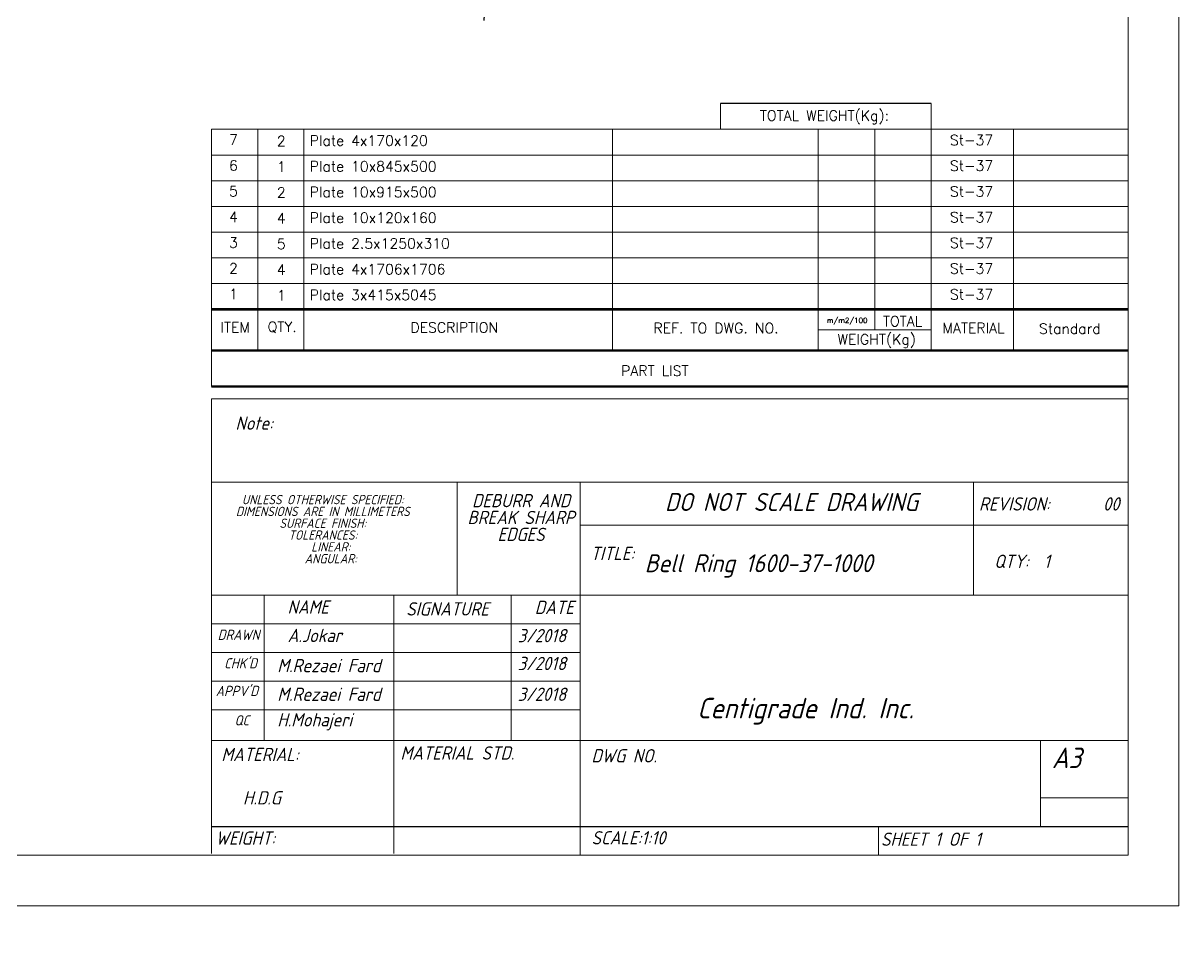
# Model space of a CAD drawing. Header units: millimetres. Extents: x 1058 to 11362, y -1423 to 10005.
# Drawn here: x 7111 to 11362, y 2640 to 6000 of the extents above; entities that cross this region are included whole.
import ezdxf
from ezdxf.enums import TextEntityAlignment as Align

# ---------------------------------------------------------------- set-up
doc = ezdxf.new("R2010")
doc.units = ezdxf.units.MM
doc.header["$LTSCALE"] = 10
doc.header["$PDSIZE"] = -1
doc.linetypes.add('SLD-Solid', pattern=[0])
doc.layers.add('title', color=7, linetype='Continuous', lineweight=15)
doc.styles.add('GENISO', font='geniso.shx', dxfattribs={"oblique": 15})
doc.styles.add('TITLE', font='romans.shx', dxfattribs={"height": 2.5})
doc.dimstyles.new('Scale 1B5', dxfattribs={"dimscale": 30, "dimtxt": 2.5, "dimasz": 2.5, "dimexe": 1, "dimexo": 1, "dimgap": 0.8, "dimtad": 1, "dimdec": 0, "dimlfac": 0.2, "dimzin": 0, "dimtxsty": 'GENISO', "dimcen": 2.5, "dimclrd": 1, "dimclre": 1, "dimclrt": 256, "dimadec": 0, "dimazin": 0, "dimtfac": 1, "dimtdec": 0, "dimtmove": 0, "dimatfit": 3, "dimfxl": 1, "dimtzin": 0, "dimlwd": -1, "dimlwe": -1, "dimarcsym": 0})

# ---------------------------------------------------------------- blocks, each defined once
blk = doc.blocks.new('*D84')
at = {"color": 1, "transparency": 16777216}
blk.add_line((8806.4, 6010.4), (8829.6, 6386.8), dxfattribs=at)
blk.add_solid([(8817.2, 6387.6), (8842.1, 6386), (8834.2, 6461.6)], dxfattribs=at)
at = {"layer": 'Defpoints', "color": 0, "transparency": 16777216}
for p in [(8834.2, 6461.6), (8347.9, -1423.4)]:
    blk.add_point(p, dxfattribs=at)
at = {"transparency": 16777216, "insert": (8754.3, 6164.9), "char_height": 75, "attachment_point": 5, "rotation": 86.4707, "style": 'GENISO'}
blk.add_mtext('∅1580', dxfattribs=at)

msp = doc.modelspace()

# ---------------------------------------------------------------- linework, layer by layer
for p, q in [((10451.3, 5704.4), (9676.3, 5704.4)), ((7803.9, 3046.5), (11175.6, 3046.5))]:
    msp.add_line(p, q)
at = {"color": 7, "linetype": 'SLD-Solid', "lineweight": 0}
for p, q in [((7803.9, 4619.3), (11175.6, 4619.3)), ((7803.9, 4619.3), (7803.9, 4312.7)), ((7803.9, 4312.7), (11175.6, 4312.7)), ((7803.9, 4312.7), (7803.9, 2947.2)), ((8707.7, 4312.7), (8707.7, 3896.8)), ((9159.5, 4312.7), (9159.5, 2940.9)), ((10606.8, 3896.8), (10606.8, 4312.7)), ((11175.6, 4154.4), (9159.5, 4154.4)), ((11175.6, 3896.8), (7803.9, 3896.8)), ((7997.6, 3896.8), (7997.6, 3363)), ((8474, 3896.8), (8474, 2947.2)), ((8906.2, 3896.8), (8906.2, 3363)), ((9159.5, 2947.2), (9159.5, 3896.8)), ((9159.5, 3791.3), (7803.9, 3791.3)), ((9159.5, 3685.8), (7803.9, 3685.8)), ((9159.5, 3580.3), (7803.9, 3580.3)), ((9159.5, 3474.8), (7803.9, 3474.8)), ((8062.1, 3363), (7803.9, 3363)), ((8062.1, 3363), (11175.6, 3363)), ((10852.8, 3046.5), (10852.8, 3363)), ((11175.6, 3152), (10852.8, 3152)), ((10256.9, 2940.9), (10256.9, 3046.5))]:
    msp.add_line(p, q, dxfattribs=at)
for points in [[(1058.1, 10004.5), (11361.8, 10004.5), (11361.8, 2754.7), (1058.1, 2754.7)], [(1244.3, 9818.3), (11175.6, 9818.3), (11175.6, 2940.9), (1244.3, 2940.9)]]:
    msp.add_lwpolyline(points, close=True, dxfattribs=at)
at = {"layer": 'title', "color": 7}
for p, q in [((9676.3, 5609.8), (9676.3, 5704.4)), ((10451.3, 5704.4), (10451.3, 5609.8)), ((10243.3, 5609.8), (10243.3, 4872.2)), ((10243.3, 4947.9), (10243.3, 4872.2)), ((10035.3, 4872.2), (10451.3, 4872.2))]:
    msp.add_line(p, q, dxfattribs=at)
at = {"layer": 'title', "color": 0}
for p, q in [((10451.3, 5636.5), (10451.3, 5609.8)), ((7803.6, 4664.2), (7803.6, 5609.8)), ((11175.6, 5609.8), (7803.6, 5609.8)), ((7973.8, 5609.8), (7973.8, 4796.6)), ((8144, 5609.8), (8144, 4796.6)), ((9278.8, 5609.8), (9278.8, 4796.6)), ((10035.3, 5609.8), (10035.3, 4796.6)), ((10451.3, 5609.8), (10451.3, 4796.6)), ((10753.9, 5609.8), (10753.9, 4796.6)), ((11175.6, 5515.2), (7803.6, 5515.2)), ((11175.6, 5420.7), (7803.6, 5420.7)), ((11175.6, 5326.1), (7803.6, 5326.1)), ((11175.6, 5231.6), (7803.6, 5231.6)), ((11175.6, 5137), (7803.6, 5137)), ((11175.6, 5042.4), (7803.6, 5042.4))]:
    msp.add_line(p, q, dxfattribs=at)
at = {"layer": 'title', "color": 0, "const_width": 9.46}
for points in [[(11175.6, 4947.9), (7803.6, 4947.9)], [(11175.6, 4796.6), (7803.6, 4796.6)], [(11175.6, 4664.2), (7803.6, 4664.2)]]:
    msp.add_lwpolyline(points, dxfattribs=at)

# ---------------------------------------------------------------- texts
at = {"attachment_point": 5, "style": 'GENISO'}
for s, insert, char_height in [('Note:', (7961, 4529.5), 48.95), ('UNLESS OTHERWISE SPECIFIED:', (8213.3, 4248.3), 34.266), ('DEBURR AND', (8942.4, 4244.5), 48.95), ('DO NOT SCALE DRAWING', (9936.9, 4239.4), 65.896), ('REVISION:       00', (10884.9, 4232.4), 48.951), ('DIMENSIONS ARE IN MILLIMETERS', (8213.3, 4204.8), 34.266), ('SURFACE FINISH:', (8213.3, 4161.4), 34.266), ('BREAK SHARP', (8942.4, 4182.5), 48.951), ('TOLERANCES:', (8213.3, 4117.9), 34.266), ('EDGES', (8942.4, 4120.4), 48.95), ('LINEAR:', (8242.6, 4074.5), 34.27), ('ANGULAR:', (8242.6, 4031), 34.27), ('TITLE:', (9278.4, 4050.3), 48.95), ('Bell Ring 1600-37-1000', (9816.2, 4004.4), 65.896), ('QTY:  1', (10785.1, 4021.4), 48.95), ('NAME', (8159.5, 3853.4), 48.95), ('SIGNATURE', (8672, 3846.4), 48.95), ('DATE', (9064.6, 3851.9), 48.95), ('DRAWN', (7903.4, 3751.2), 37.65), ('A.Jokar', (8183.5, 3748.7), 48.95), ('3/2018', (9019.2, 3748.2), 48.95), ("CHK'D", (7910.8, 3646.4), 37.65), ('M.Rezaei Fard', (8235.9, 3638.1), 48.951), ('3/2018', (9019.2, 3645.7), 48.95), ("APPV'D", (7897.4, 3544.7), 37.65), ('M.Rezaei Fard', (8235.9, 3532.6), 48.951), ('3/2018', (9019.2, 3532.6), 48.95), ('Centigrade Ind. Inc.', (9988.4, 3470.3), 75.31), ('QC', (7915.4, 3436.7), 37.65), ('H.Mohajeri', (8183.5, 3431.2), 48.95), ('MATERIAL:', (7982.4, 3311.1), 48.95), ('MATERIAL STD.', (8708.1, 3316.6), 48.951), ('DWG NO.', (9321.5, 3306.4), 48.95), ('A3', (10948.9, 3298.6), 75.31), ('H.D.G', (7989.3, 3151.7), 48.95), ('WEIGHT:', (7928.6, 3003.7), 48.95), ('SCALE:1:10', (9337.7, 3004.8), 48.95), ('SHEET 1 OF 1', (10450.1, 2999.6), 48.951)]:
    msp.add_mtext(s, dxfattribs=dict(at, insert=insert, char_height=char_height))
at = {"layer": 'title', "color": 7, "style": 'TITLE'}
for s, height, p in [('TOTAL WEIGHT(Kg):', 37.824, (10058.1, 5657.7)), ('m/m2/100', 18.91, (10141.8, 4906)), ('TOTAL', 37.82, (10345.4, 4904.1))]:
    msp.add_text(s, height=height, dxfattribs=at).set_placement(p, align=Align.MIDDLE)
at = {"layer": 'title', "style": 'TITLE'}
for s, p in [('7', (7868.4, 5552.5)), ('6', (7868.4, 5457.9)), ('5', (7868.4, 5363.4)), ('4', (7868.4, 5268.8)), ('3', (7868.4, 5174.3)), ('2', (7868.4, 5079.7)), ('1', (7868.4, 4985.1))]:
    msp.add_text(s, height=37.8, dxfattribs=at).set_placement(p)
for s, p in [('2', (8060.6, 5566.6)), ('1', (8060.6, 5472)), ('2', (8060.6, 5377.5)), ('4', (8060.6, 5282.9)), ('5', (8060.6, 5188.3)), ('4', (8060.6, 5093.8)), ('1', (8060.6, 4999.2))]:
    msp.add_text(s, height=37.8, dxfattribs=at).set_placement(p, align=Align.MIDDLE)
at = {"layer": 'title', "color": 7, "style": 'TITLE'}
for s, p in [('Plate 4x170x120', (8164.9, 5549.3)), ('Plate 10x845x500', (8164.9, 5454.7)), ('Plate 10x915x500', (8164.9, 5360.2)), ('Plate 10x120x160', (8164.9, 5265.6)), ('Plate 2.5x1250x310', (8164.9, 5171.1)), ('Plate 4x1706x1706', (8164.9, 5076.5)), ('Plate 3x415x5045', (8164.9, 4981.9))]:
    msp.add_text(s, height=37.824, dxfattribs=at).set_placement(p)
at = {"layer": 'title', "color": 0, "style": 'TITLE'}
for s, height, p in [('St-37', 37.82, (10599.3, 5570.3)), ('St-37', 37.82, (10599.3, 5475.7)), ('St-37', 37.82, (10599.3, 5381.1)), ('St-37', 37.82, (10599.3, 5286.6)), ('St-37', 37.82, (10599.3, 5192)), ('St-37', 37.82, (10599.3, 5097.5)), ('St-37', 37.82, (10599.3, 5002.9)), ('ITEM', 37.82, (7891.1, 4881.8)), ('QTY.', 37.82, (8063.9, 4881.8)), ('DESCRIPTION', 37.824, (8696.8, 4881.2)), ('REF. TO DWG. NO.', 37.824, (9659.5, 4878.8)), ('MATERIAL', 37.82, (10606.5, 4878.8)), ('Standard', 37.82, (10960.7, 4876.8)), ('WEIGHT(Kg)', 37.82, (10250.3, 4834.9)), ('PART LIST', 37.82, (9434.5, 4721.9))]:
    msp.add_text(s, height=height, dxfattribs=at).set_placement(p, align=Align.MIDDLE)

# ---------------------------------------------------------------- dimensions: what is measured, and where the dimension line sits
dim = msp.add_diameter_dim_2p(p1=(8347.9, -1423.4), p2=(8834.2, 6461.6), dimstyle='Scale 1B5')
dim.commit()
dim.dimension.update_dxf_attribs({"geometry": '*D84', "text_midpoint": (8815.7, 6161.1), "dimtype": 163})

doc.saveas('drawing.dxf')
